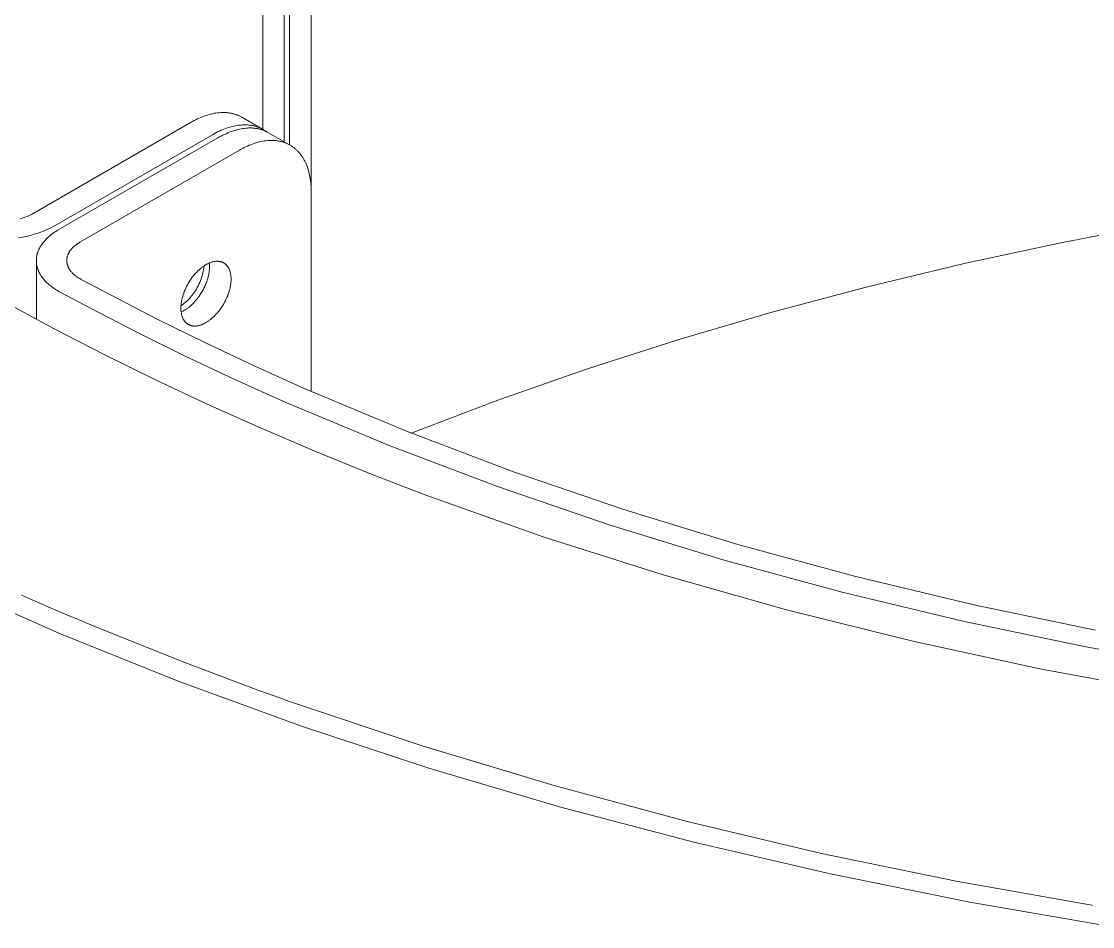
# Model space of a CAD drawing. Header units: millimetres. Extents: x 375 to 2759, y 807 to 2485.
# Drawn here: x 2194.5 to 2300.1, y 1431.4 to 1520.7 of the extents above; entities that cross this region are included whole.
import ezdxf

# ---------------------------------------------------------------- set-up
doc = ezdxf.new("R2010")
doc.units = ezdxf.units.MM
doc.layers.add('ZANO_R', color=7, linetype='Continuous', lineweight=0)

msp = doc.modelspace()

# ---------------------------------------------------------------- linework, layer by layer
at = {"layer": 'ZANO_R'}
for p, q in [((2223.06, 1698.78), (2223.06, 1504.04)), ((2220.41, 1508.86), (2220.41, 1697.25)), ((2220.94, 1697.56), (2220.94, 1508.55)), ((2218.29, 1510.09), (2218.29, 1696.02)), ((2211.53, 1510.96), (2211.69, 1511.04)), ((2211.69, 1511.04), (2211.85, 1511.12)), ((2211.85, 1511.12), (2212.01, 1511.19)), ((2212.01, 1511.19), (2212.18, 1511.26)), ((2212.18, 1511.26), (2212.34, 1511.33)), ((2212.34, 1511.33), (2212.5, 1511.39)), ((2212.5, 1511.39), (2212.67, 1511.45)), ((2212.67, 1511.45), (2212.83, 1511.5)), ((2212.83, 1511.5), (2213, 1511.55)), ((2213, 1511.55), (2213.16, 1511.59)), ((2213.16, 1511.59), (2213.33, 1511.63)), ((2213.33, 1511.63), (2213.49, 1511.67)), ((2213.49, 1511.67), (2213.66, 1511.69)), ((2213.66, 1511.69), (2213.82, 1511.72)), ((2213.82, 1511.72), (2213.98, 1511.73)), ((2213.98, 1511.73), (2214.15, 1511.74)), ((2214.15, 1511.74), (2214.23, 1511.75)), ((2214.23, 1511.75), (2214.31, 1511.75)), ((2214.31, 1511.75), (2214.39, 1511.75)), ((2214.39, 1511.75), (2214.47, 1511.75)), ((2214.47, 1511.75), (2214.54, 1511.75)), ((2214.54, 1511.75), (2214.62, 1511.74)), ((2214.62, 1511.74), (2214.7, 1511.74)), ((2214.7, 1511.74), (2214.78, 1511.73)), ((2214.78, 1511.73), (2214.86, 1511.72)), ((2214.86, 1511.72), (2214.93, 1511.71)), ((2214.93, 1511.71), (2215.01, 1511.7)), ((2215.01, 1511.7), (2215.09, 1511.69)), ((2215.09, 1511.69), (2215.16, 1511.68)), ((2215.16, 1511.68), (2215.24, 1511.66)), ((2215.24, 1511.66), (2215.31, 1511.64)), ((2215.31, 1511.64), (2215.39, 1511.62)), ((2215.39, 1511.62), (2215.46, 1511.6)), ((2215.46, 1511.6), (2215.53, 1511.58)), ((2215.53, 1511.58), (2215.6, 1511.56)), ((2215.6, 1511.56), (2215.67, 1511.53)), ((2215.67, 1511.53), (2215.75, 1511.51)), ((2215.75, 1511.51), (2215.82, 1511.48)), ((2215.82, 1511.48), (2215.88, 1511.45)), ((2215.88, 1511.45), (2215.95, 1511.42)), ((2215.95, 1511.42), (2216.02, 1511.39)), ((2216.02, 1511.39), (2216.09, 1511.35)), ((2216.09, 1511.35), (2216.15, 1511.32)), ((2216.15, 1511.32), (2216.22, 1511.28)), ((2218.27, 1510.09), (2216.22, 1511.28)), ((2195.47, 1501.69), (2211.22, 1510.79)), ((2211.22, 1510.79), (2211.37, 1510.87)), ((2211.37, 1510.87), (2211.53, 1510.96)), ((2213.84, 1509.83), (2214.02, 1509.91)), ((2214.02, 1509.91), (2214.19, 1509.99)), ((2214.19, 1509.99), (2214.36, 1510.07)), ((2214.36, 1510.07), (2214.54, 1510.13)), ((2214.54, 1510.13), (2214.71, 1510.2)), ((2214.71, 1510.2), (2214.89, 1510.26)), ((2214.89, 1510.26), (2215.06, 1510.31)), ((2215.06, 1510.31), (2215.24, 1510.36)), ((2215.32, 1509.92), (2215.16, 1509.86)), ((2215.24, 1510.36), (2215.41, 1510.4)), ((2215.49, 1509.97), (2215.32, 1509.92)), ((2215.41, 1510.4), (2215.59, 1510.44)), ((2215.65, 1510.02), (2215.49, 1509.97)), ((2215.59, 1510.44), (2215.76, 1510.47)), ((2215.82, 1510.06), (2215.65, 1510.02)), ((2215.76, 1510.47), (2215.94, 1510.49)), ((2215.98, 1510.1), (2215.82, 1510.06)), ((2215.94, 1510.49), (2216.02, 1510.5)), ((2216.15, 1510.13), (2215.98, 1510.1)), ((2216.02, 1510.5), (2216.11, 1510.51)), ((2216.11, 1510.51), (2216.2, 1510.51)), ((2216.31, 1510.16), (2216.15, 1510.13)), ((2216.2, 1510.51), (2216.28, 1510.52)), ((2216.28, 1510.52), (2216.37, 1510.52)), ((2216.47, 1510.18), (2216.31, 1510.16)), ((2216.37, 1510.52), (2216.45, 1510.52)), ((2216.45, 1510.52), (2216.54, 1510.53)), ((2216.64, 1510.2), (2216.47, 1510.18)), ((2216.54, 1510.53), (2216.62, 1510.52)), ((2216.62, 1510.52), (2216.71, 1510.52)), ((2216.8, 1510.21), (2216.64, 1510.2)), ((2216.71, 1510.52), (2216.79, 1510.52)), ((2216.79, 1510.52), (2216.87, 1510.51)), ((2216.88, 1510.22), (2216.8, 1510.21)), ((2216.87, 1510.51), (2216.96, 1510.5)), ((2216.96, 1510.22), (2216.88, 1510.22)), ((2216.96, 1510.5), (2217.04, 1510.49)), ((2217.04, 1510.22), (2216.96, 1510.22)), ((2217.04, 1510.49), (2217.12, 1510.48)), ((2217.12, 1510.22), (2217.04, 1510.22)), ((2217.12, 1510.48), (2217.2, 1510.47)), ((2217.2, 1510.22), (2217.12, 1510.22)), ((2217.2, 1510.47), (2217.28, 1510.45)), ((2217.28, 1510.21), (2217.2, 1510.22)), ((2217.28, 1510.45), (2217.36, 1510.43)), ((2217.35, 1510.21), (2217.28, 1510.21)), ((2217.43, 1510.2), (2217.35, 1510.21)), ((2217.36, 1510.43), (2217.44, 1510.42)), ((2217.51, 1510.19), (2217.43, 1510.2)), ((2217.44, 1510.42), (2217.52, 1510.4)), ((2217.59, 1510.18), (2217.51, 1510.19)), ((2217.52, 1510.4), (2217.6, 1510.37)), ((2217.66, 1510.17), (2217.59, 1510.18)), ((2217.6, 1510.37), (2217.67, 1510.35)), ((2217.74, 1510.16), (2217.66, 1510.17)), ((2217.67, 1510.35), (2217.75, 1510.33)), ((2217.82, 1510.14), (2217.74, 1510.16)), ((2217.75, 1510.33), (2217.82, 1510.3)), ((2217.82, 1510.3), (2217.9, 1510.27)), ((2217.89, 1510.13), (2217.82, 1510.14)), ((2217.96, 1510.11), (2217.89, 1510.13)), ((2217.9, 1510.27), (2217.97, 1510.24)), ((2218.04, 1510.09), (2217.96, 1510.11)), ((2217.97, 1510.24), (2218.05, 1510.21)), ((2218.11, 1510.07), (2218.04, 1510.09)), ((2218.05, 1510.21), (2218.12, 1510.17)), ((2218.18, 1510.05), (2218.11, 1510.07)), ((2218.12, 1510.17), (2218.19, 1510.14)), ((2218.26, 1510.03), (2218.18, 1510.05)), ((2218.19, 1510.14), (2218.26, 1510.1)), ((2218.26, 1510.1), (2218.33, 1510.06)), ((2218.33, 1510), (2218.26, 1510.03)), ((2218.33, 1510.06), (2218.4, 1510.02)), ((2218.4, 1509.98), (2218.33, 1510)), ((2218.4, 1510.02), (2218.47, 1509.98)), ((2218.47, 1509.95), (2218.4, 1509.98)), ((2218.47, 1509.98), (2218.53, 1509.94)), ((2218.54, 1509.92), (2218.47, 1509.95)), ((2218.53, 1509.94), (2218.6, 1509.89)), ((2218.6, 1509.89), (2218.54, 1509.92)), ((2213.34, 1509.56), (2197.59, 1500.47)), ((2198.12, 1500.16), (2213.87, 1509.25)), ((2213.34, 1509.56), (2213.51, 1509.66)), ((2213.51, 1509.66), (2213.67, 1509.75)), ((2213.67, 1509.75), (2213.84, 1509.83)), ((2214.03, 1509.34), (2213.87, 1509.25)), ((2214.19, 1509.43), (2214.03, 1509.34)), ((2214.34, 1509.51), (2214.19, 1509.43)), ((2214.51, 1509.59), (2214.34, 1509.51)), ((2214.67, 1509.66), (2214.51, 1509.59)), ((2214.83, 1509.73), (2214.67, 1509.66)), ((2214.99, 1509.8), (2214.83, 1509.73)), ((2215.16, 1509.86), (2214.99, 1509.8)), ((2218.1, 1508.88), (2217.94, 1508.84)), ((2218.27, 1508.91), (2218.1, 1508.88)), ((2218.43, 1508.94), (2218.27, 1508.91)), ((2218.59, 1508.96), (2218.43, 1508.94)), ((2218.76, 1508.98), (2218.59, 1508.96)), ((2218.67, 1509.86), (2218.6, 1509.89)), ((2218.74, 1509.82), (2218.67, 1509.86)), ((2218.8, 1509.79), (2218.74, 1509.82)), ((2218.92, 1508.99), (2218.76, 1508.98)), ((2218.87, 1509.75), (2218.8, 1509.79)), ((2218.87, 1509.75), (2220.93, 1508.56)), ((2219, 1508.99), (2218.92, 1508.99)), ((2219.08, 1508.99), (2219, 1508.99)), ((2219.16, 1508.99), (2219.08, 1508.99)), ((2219.24, 1508.99), (2219.16, 1508.99)), ((2219.32, 1508.99), (2219.24, 1508.99)), ((2219.4, 1508.99), (2219.32, 1508.99)), ((2219.48, 1508.98), (2219.4, 1508.99)), ((2219.55, 1508.98), (2219.48, 1508.98)), ((2219.63, 1508.97), (2219.55, 1508.98)), ((2219.71, 1508.96), (2219.63, 1508.97)), ((2219.78, 1508.95), (2219.71, 1508.96)), ((2219.86, 1508.93), (2219.78, 1508.95)), ((2219.94, 1508.92), (2219.86, 1508.93)), ((2220.01, 1508.9), (2219.94, 1508.92)), ((2220.09, 1508.89), (2220.01, 1508.9)), ((2220.16, 1508.87), (2220.09, 1508.89)), ((2220.23, 1508.85), (2220.16, 1508.87)), ((2215.99, 1508.03), (2200.24, 1498.94)), ((2216.15, 1508.12), (2215.99, 1508.03)), ((2216.31, 1508.2), (2216.15, 1508.12)), ((2216.47, 1508.29), (2216.31, 1508.2)), ((2216.63, 1508.36), (2216.47, 1508.29)), ((2216.79, 1508.44), (2216.63, 1508.36)), ((2216.95, 1508.51), (2216.79, 1508.44)), ((2217.11, 1508.57), (2216.95, 1508.51)), ((2217.28, 1508.64), (2217.11, 1508.57)), ((2217.44, 1508.69), (2217.28, 1508.64)), ((2217.61, 1508.75), (2217.44, 1508.69)), ((2217.77, 1508.8), (2217.61, 1508.75)), ((2217.94, 1508.84), (2217.77, 1508.8)), ((2220.31, 1508.83), (2220.23, 1508.85)), ((2220.38, 1508.8), (2220.31, 1508.83)), ((2220.45, 1508.78), (2220.38, 1508.8)), ((2220.52, 1508.75), (2220.45, 1508.78)), ((2220.59, 1508.72), (2220.52, 1508.75)), ((2220.66, 1508.69), (2220.59, 1508.72)), ((2220.73, 1508.66), (2220.66, 1508.69)), ((2220.79, 1508.63), (2220.73, 1508.66)), ((2220.86, 1508.6), (2220.79, 1508.63)), ((2220.93, 1508.56), (2220.86, 1508.6)), ((2220.99, 1508.53), (2220.93, 1508.56)), ((2221.06, 1508.49), (2220.99, 1508.53)), ((2221.12, 1508.45), (2221.06, 1508.49)), ((2221.18, 1508.41), (2221.12, 1508.45)), ((2221.24, 1508.36), (2221.18, 1508.41)), ((2221.3, 1508.32), (2221.24, 1508.36)), ((2221.36, 1508.28), (2221.3, 1508.32)), ((2221.42, 1508.23), (2221.36, 1508.28)), ((2221.48, 1508.18), (2221.42, 1508.23)), ((2221.54, 1508.13), (2221.48, 1508.18)), ((2221.59, 1508.08), (2221.54, 1508.13)), ((2221.65, 1508.03), (2221.59, 1508.08)), ((2221.7, 1507.98), (2221.65, 1508.03)), ((2221.76, 1507.92), (2221.7, 1507.98)), ((2221.81, 1507.87), (2221.76, 1507.92)), ((2221.86, 1507.81), (2221.81, 1507.87)), ((2221.91, 1507.75), (2221.86, 1507.81)), ((2221.96, 1507.69), (2221.91, 1507.75)), ((2222.01, 1507.63), (2221.96, 1507.69)), ((2222.05, 1507.57), (2222.01, 1507.63)), ((2222.1, 1507.51), (2222.05, 1507.57)), ((2222.14, 1507.44), (2222.1, 1507.51)), ((2222.19, 1507.38), (2222.14, 1507.44)), ((2222.23, 1507.31), (2222.19, 1507.38)), ((2222.27, 1507.24), (2222.23, 1507.31)), ((2222.31, 1507.17), (2222.27, 1507.24)), ((2222.35, 1507.1), (2222.31, 1507.17)), ((2222.39, 1507.03), (2222.35, 1507.1)), ((2222.43, 1506.96), (2222.39, 1507.03)), ((2222.5, 1506.82), (2222.43, 1506.96)), ((2222.57, 1506.67), (2222.5, 1506.82)), ((2222.63, 1506.51), (2222.57, 1506.67)), ((2222.69, 1506.36), (2222.63, 1506.51)), ((2222.74, 1506.2), (2222.69, 1506.36)), ((2222.79, 1506.04), (2222.74, 1506.2)), ((2222.83, 1505.87), (2222.79, 1506.04)), ((2222.88, 1505.71), (2222.83, 1505.87)), ((2222.91, 1505.54), (2222.88, 1505.71)), ((2222.94, 1505.37), (2222.91, 1505.54)), ((2222.97, 1505.19), (2222.94, 1505.37)), ((2223, 1505.02), (2222.97, 1505.19)), ((2223.02, 1504.84), (2223, 1505.02)), ((2223.03, 1504.66), (2223.02, 1504.84)), ((2223.05, 1504.49), (2223.03, 1504.66)), ((2223.06, 1504.31), (2223.05, 1504.49)), ((2223.06, 1504.13), (2223.06, 1504.31)), ((2223.06, 1503.95), (2223.06, 1504.13)), ((2223.06, 1484.23), (2223.06, 1503.95)), ((2195.04, 1501.49), (2194.82, 1501.41)), ((2195.26, 1501.59), (2195.04, 1501.49)), ((2195.47, 1501.69), (2195.26, 1501.59)), ((2194.6, 1501.33), (2194.38, 1501.25)), ((2194.82, 1501.41), (2194.6, 1501.33)), ((2197.24, 1500.3), (2197.59, 1500.47)), ((2297.02, 1498.89), (2306.82, 1500.76)), ((2194.21, 1499.37), (2194.6, 1499.44)), ((2194.6, 1499.44), (2194.99, 1499.52)), ((2194.99, 1499.52), (2195.37, 1499.62)), ((2195.37, 1499.62), (2195.75, 1499.73)), ((2195.75, 1499.73), (2196.13, 1499.85)), ((2196.13, 1499.85), (2196.5, 1499.99)), ((2196.5, 1499.99), (2196.87, 1500.13)), ((2196.87, 1500.13), (2197.24, 1500.3)), ((2196.99, 1499.32), (2197.09, 1499.41)), ((2197.09, 1499.41), (2197.19, 1499.5)), ((2197.19, 1499.5), (2197.29, 1499.59)), ((2197.29, 1499.59), (2197.4, 1499.68)), ((2197.4, 1499.68), (2197.52, 1499.77)), ((2197.52, 1499.77), (2197.63, 1499.85)), ((2197.63, 1499.85), (2197.75, 1499.93)), ((2197.75, 1499.93), (2197.87, 1500.01)), ((2197.87, 1500.01), (2198, 1500.09)), ((2198, 1500.09), (2198.12, 1500.16)), ((2196.22, 1498.27), (2196.24, 1498.32)), ((2196.24, 1498.32), (2196.27, 1498.37)), ((2196.27, 1498.37), (2196.3, 1498.43)), ((2196.3, 1498.43), (2196.33, 1498.48)), ((2196.33, 1498.48), (2196.36, 1498.53)), ((2196.36, 1498.53), (2196.39, 1498.58)), ((2196.39, 1498.58), (2196.42, 1498.63)), ((2196.42, 1498.63), (2196.45, 1498.68)), ((2196.45, 1498.68), (2196.49, 1498.73)), ((2196.49, 1498.73), (2196.56, 1498.83)), ((2196.56, 1498.83), (2196.64, 1498.93)), ((2196.64, 1498.93), (2196.72, 1499.03)), ((2196.72, 1499.03), (2196.81, 1499.13)), ((2196.81, 1499.13), (2196.9, 1499.23)), ((2196.9, 1499.23), (2196.99, 1499.32)), ((2199.46, 1498.32), (2199.41, 1498.27)), ((2199.51, 1498.38), (2199.46, 1498.32)), ((2199.57, 1498.44), (2199.51, 1498.38)), ((2199.63, 1498.49), (2199.57, 1498.44)), ((2199.69, 1498.55), (2199.63, 1498.49)), ((2199.75, 1498.6), (2199.69, 1498.55)), ((2199.82, 1498.65), (2199.75, 1498.6)), ((2199.88, 1498.7), (2199.82, 1498.65)), ((2199.95, 1498.75), (2199.88, 1498.7)), ((2200.02, 1498.8), (2199.95, 1498.75)), ((2200.09, 1498.85), (2200.02, 1498.8)), ((2200.17, 1498.89), (2200.09, 1498.85)), ((2200.24, 1498.94), (2200.17, 1498.89)), ((2287.34, 1496.81), (2297.02, 1498.89)), ((2195.96, 1497.31), (2195.97, 1497.37)), ((2195.96, 1497.26), (2195.96, 1497.31)), ((2195.96, 1497.21), (2195.96, 1497.26)), ((2195.97, 1497.42), (2195.98, 1497.47)), ((2195.97, 1497.37), (2195.97, 1497.42)), ((2195.98, 1497.47), (2195.99, 1497.53)), ((2195.99, 1497.58), (2196, 1497.63)), ((2195.99, 1497.53), (2195.99, 1497.58)), ((2196, 1497.63), (2196.02, 1497.69)), ((2196.02, 1497.69), (2196.03, 1497.74)), ((2196.03, 1497.74), (2196.04, 1497.79)), ((2196.04, 1497.79), (2196.06, 1497.85)), ((2196.06, 1497.85), (2196.07, 1497.9)), ((2196.07, 1497.9), (2196.09, 1497.95)), ((2196.09, 1497.95), (2196.11, 1498)), ((2196.11, 1498), (2196.13, 1498.06)), ((2196.13, 1498.06), (2196.15, 1498.11)), ((2196.15, 1498.11), (2196.17, 1498.16)), ((2196.17, 1498.16), (2196.19, 1498.22)), ((2196.19, 1498.22), (2196.22, 1498.27)), ((2198.97, 1497.34), (2198.96, 1497.31)), ((2198.96, 1497.31), (2198.96, 1497.28)), ((2198.96, 1497.28), (2198.96, 1497.24)), ((2198.96, 1497.24), (2198.96, 1497.21)), ((2198.98, 1497.4), (2198.97, 1497.37)), ((2198.97, 1497.37), (2198.97, 1497.34)), ((2198.99, 1497.47), (2198.98, 1497.43)), ((2198.98, 1497.43), (2198.98, 1497.4)), ((2199, 1497.5), (2198.99, 1497.47)), ((2199.01, 1497.53), (2199, 1497.5)), ((2199.02, 1497.56), (2199.01, 1497.53)), ((2199.03, 1497.59), (2199.02, 1497.56)), ((2199.04, 1497.62), (2199.03, 1497.59)), ((2199.05, 1497.66), (2199.04, 1497.62)), ((2199.06, 1497.69), (2199.05, 1497.66)), ((2199.07, 1497.72), (2199.06, 1497.69)), ((2199.08, 1497.75), (2199.07, 1497.72)), ((2199.1, 1497.78), (2199.08, 1497.75)), ((2199.11, 1497.81), (2199.1, 1497.78)), ((2199.13, 1497.84), (2199.11, 1497.81)), ((2199.14, 1497.87), (2199.13, 1497.84)), ((2199.16, 1497.91), (2199.14, 1497.87)), ((2199.18, 1497.94), (2199.16, 1497.91)), ((2199.19, 1497.97), (2199.18, 1497.94)), ((2199.21, 1498), (2199.19, 1497.97)), ((2199.23, 1498.03), (2199.21, 1498)), ((2199.25, 1498.06), (2199.23, 1498.03)), ((2199.27, 1498.09), (2199.25, 1498.06)), ((2199.32, 1498.15), (2199.27, 1498.09)), ((2199.36, 1498.21), (2199.32, 1498.15)), ((2199.41, 1498.27), (2199.36, 1498.21)), ((2195.96, 1497.15), (2195.96, 1497.21)), ((2195.96, 1497.1), (2195.96, 1497.15)), ((2195.96, 1491.36), (2195.96, 1497.1)), ((2195.96, 1497.05), (2195.96, 1497.1)), ((2195.96, 1497), (2195.96, 1497.05)), ((2195.96, 1496.94), (2195.96, 1497)), ((2195.97, 1496.89), (2195.96, 1496.94)), ((2195.97, 1496.84), (2195.97, 1496.89)), ((2195.98, 1496.79), (2195.97, 1496.84)), ((2195.99, 1496.73), (2195.98, 1496.79)), ((2196, 1496.68), (2195.99, 1496.73)), ((2196.01, 1496.63), (2196, 1496.68)), ((2196.02, 1496.57), (2196.01, 1496.63)), ((2196.03, 1496.52), (2196.02, 1496.57)), ((2196.05, 1496.47), (2196.03, 1496.52)), ((2196.06, 1496.41), (2196.05, 1496.47)), ((2196.08, 1496.36), (2196.06, 1496.41)), ((2196.1, 1496.31), (2196.08, 1496.36)), ((2196.12, 1496.26), (2196.1, 1496.31)), ((2196.14, 1496.2), (2196.12, 1496.26)), ((2196.16, 1496.15), (2196.14, 1496.2)), ((2198.96, 1497.21), (2198.96, 1497.18)), ((2198.96, 1497.18), (2198.96, 1497.15)), ((2198.96, 1497.15), (2198.96, 1497.12)), ((2198.96, 1497.12), (2198.96, 1497.09)), ((2198.96, 1497.09), (2198.96, 1497.06)), ((2198.96, 1497.06), (2198.96, 1497.02)), ((2198.96, 1497.02), (2198.96, 1496.99)), ((2198.96, 1496.99), (2198.97, 1496.96)), ((2198.97, 1496.96), (2198.97, 1496.93)), ((2198.97, 1496.93), (2198.98, 1496.9)), ((2198.98, 1496.9), (2198.98, 1496.87)), ((2198.98, 1496.87), (2198.99, 1496.84)), ((2198.99, 1496.84), (2198.99, 1496.8)), ((2198.99, 1496.8), (2199, 1496.77)), ((2199, 1496.77), (2199.01, 1496.74)), ((2199.01, 1496.74), (2199.02, 1496.71)), ((2199.02, 1496.71), (2199.03, 1496.68)), ((2199.03, 1496.68), (2199.04, 1496.65)), ((2199.04, 1496.65), (2199.05, 1496.62)), ((2199.05, 1496.62), (2199.06, 1496.58)), ((2199.06, 1496.58), (2199.08, 1496.55)), ((2199.08, 1496.55), (2199.09, 1496.52)), ((2199.09, 1496.52), (2199.1, 1496.49)), ((2199.1, 1496.49), (2199.12, 1496.46)), ((2199.12, 1496.46), (2199.13, 1496.43)), ((2199.13, 1496.43), (2199.15, 1496.4)), ((2199.15, 1496.4), (2199.17, 1496.37)), ((2199.17, 1496.37), (2199.18, 1496.34)), ((2199.18, 1496.34), (2199.2, 1496.3)), ((2199.2, 1496.3), (2199.22, 1496.27)), ((2199.22, 1496.27), (2199.24, 1496.24)), ((2199.24, 1496.24), (2199.26, 1496.21)), ((2199.26, 1496.21), (2199.3, 1496.15)), ((2211.89, 1496.12), (2212.01, 1496.23)), ((2212.01, 1496.23), (2212.12, 1496.33)), ((2212.12, 1496.33), (2212.24, 1496.43)), ((2212.24, 1496.43), (2212.3, 1496.47)), ((2212.3, 1496.47), (2212.35, 1496.51)), ((2212.35, 1496.51), (2212.41, 1496.55)), ((2212.41, 1496.55), (2212.47, 1496.59)), ((2212.45, 1496.25), (2212.42, 1496.06)), ((2212.48, 1496.43), (2212.45, 1496.25)), ((2212.47, 1496.59), (2212.52, 1496.63)), ((2212.51, 1496.62), (2212.48, 1496.43)), ((2212.52, 1496.63), (2212.58, 1496.67)), ((2212.58, 1496.67), (2212.63, 1496.7)), ((2212.63, 1496.7), (2212.69, 1496.73)), ((2212.69, 1496.73), (2212.74, 1496.77)), ((2212.74, 1496.77), (2212.8, 1496.79)), ((2212.8, 1496.79), (2212.86, 1496.82)), ((2212.86, 1496.82), (2212.91, 1496.85)), ((2212.91, 1496.85), (2212.97, 1496.88)), ((2212.97, 1496.88), (2213.03, 1496.9)), ((2213.02, 1496.9), (2213.03, 1496.81)), ((2213.02, 1496.13), (2213.03, 1496.2)), ((2213.03, 1496.9), (2213.08, 1496.92)), ((2213.03, 1496.81), (2213.04, 1496.71)), ((2213.03, 1496.27), (2213.04, 1496.33)), ((2213.03, 1496.2), (2213.03, 1496.27)), ((2213.04, 1496.71), (2213.04, 1496.62)), ((2213.04, 1496.62), (2213.04, 1496.53)), ((2213.04, 1496.47), (2213.04, 1496.53)), ((2213.04, 1496.4), (2213.04, 1496.47)), ((2213.04, 1496.33), (2213.04, 1496.4)), ((2213.08, 1496.92), (2213.14, 1496.95)), ((2213.14, 1496.95), (2213.2, 1496.97)), ((2213.2, 1496.97), (2213.25, 1496.98)), ((2213.25, 1496.98), (2213.31, 1497)), ((2213.31, 1497), (2213.37, 1497.02)), ((2213.37, 1497.02), (2213.43, 1497.03)), ((2213.43, 1497.03), (2213.49, 1497.04)), ((2213.49, 1497.04), (2213.54, 1497.05)), ((2213.54, 1497.05), (2213.6, 1497.06)), ((2213.6, 1497.06), (2213.66, 1497.07)), ((2213.66, 1497.07), (2213.71, 1497.07)), ((2213.71, 1497.07), (2213.74, 1497.07)), ((2213.74, 1497.07), (2213.77, 1497.07)), ((2213.77, 1497.07), (2213.8, 1497.07)), ((2213.8, 1497.07), (2213.83, 1497.07)), ((2213.83, 1497.07), (2213.85, 1497.07)), ((2213.85, 1497.07), (2213.88, 1497.07)), ((2213.88, 1497.07), (2213.91, 1497.07)), ((2213.91, 1497.07), (2213.94, 1497.06)), ((2213.94, 1497.06), (2213.96, 1497.06)), ((2213.96, 1497.06), (2213.99, 1497.06)), ((2213.99, 1497.06), (2214.02, 1497.05)), ((2214.02, 1497.05), (2214.04, 1497.05)), ((2214.04, 1497.05), (2214.07, 1497.05)), ((2214.07, 1497.05), (2214.1, 1497.04)), ((2214.1, 1497.04), (2214.12, 1497.03)), ((2214.12, 1497.03), (2214.15, 1497.03)), ((2214.15, 1497.03), (2214.17, 1497.02)), ((2214.17, 1497.02), (2214.2, 1497.01)), ((2214.2, 1497.01), (2214.22, 1497)), ((2214.22, 1497), (2214.25, 1497)), ((2214.25, 1497), (2214.27, 1496.99)), ((2214.27, 1496.99), (2214.3, 1496.98)), ((2214.3, 1496.98), (2214.32, 1496.97)), ((2214.32, 1496.97), (2214.35, 1496.96)), ((2214.35, 1496.96), (2214.37, 1496.94)), ((2214.37, 1496.94), (2214.39, 1496.93)), ((2214.39, 1496.93), (2214.42, 1496.92)), ((2214.42, 1496.92), (2214.44, 1496.91)), ((2214.44, 1496.91), (2214.46, 1496.89)), ((2214.46, 1496.89), (2214.48, 1496.88)), ((2214.48, 1496.88), (2214.51, 1496.87)), ((2214.51, 1496.87), (2214.53, 1496.85)), ((2214.53, 1496.85), (2214.55, 1496.84)), ((2214.55, 1496.84), (2214.57, 1496.82)), ((2214.57, 1496.82), (2214.59, 1496.8)), ((2214.59, 1496.8), (2214.61, 1496.79)), ((2214.61, 1496.79), (2214.63, 1496.77)), ((2214.63, 1496.77), (2214.65, 1496.75)), ((2214.65, 1496.75), (2214.67, 1496.73)), ((2214.67, 1496.73), (2214.69, 1496.71)), ((2214.69, 1496.71), (2214.71, 1496.7)), ((2214.71, 1496.7), (2214.73, 1496.68)), ((2214.73, 1496.68), (2214.74, 1496.66)), ((2214.74, 1496.66), (2214.76, 1496.64)), ((2214.76, 1496.64), (2214.78, 1496.62)), ((2214.78, 1496.62), (2214.79, 1496.59)), ((2214.79, 1496.59), (2214.81, 1496.57)), ((2214.81, 1496.57), (2214.83, 1496.55)), ((2214.83, 1496.55), (2214.84, 1496.53)), ((2214.84, 1496.53), (2214.86, 1496.5)), ((2214.86, 1496.5), (2214.87, 1496.48)), ((2214.87, 1496.48), (2214.89, 1496.46)), ((2214.89, 1496.46), (2214.9, 1496.43)), ((2214.9, 1496.43), (2214.92, 1496.41)), ((2214.92, 1496.41), (2214.93, 1496.39)), ((2214.93, 1496.39), (2214.94, 1496.36)), ((2214.94, 1496.36), (2214.97, 1496.31)), ((2214.97, 1496.31), (2214.99, 1496.26)), ((2214.99, 1496.26), (2215.01, 1496.2)), ((2215.01, 1496.2), (2215.03, 1496.15)), ((2277.8, 1494.52), (2287.34, 1496.81)), ((2196.18, 1496.1), (2196.16, 1496.15)), ((2196.2, 1496.05), (2196.18, 1496.1)), ((2196.23, 1495.99), (2196.2, 1496.05)), ((2196.25, 1495.94), (2196.23, 1495.99)), ((2196.28, 1495.89), (2196.25, 1495.94)), ((2196.31, 1495.84), (2196.28, 1495.89)), ((2196.34, 1495.79), (2196.31, 1495.84)), ((2196.37, 1495.73), (2196.34, 1495.79)), ((2196.4, 1495.68), (2196.37, 1495.73)), ((2196.43, 1495.63), (2196.4, 1495.68)), ((2196.47, 1495.58), (2196.43, 1495.63)), ((2196.54, 1495.48), (2196.47, 1495.58)), ((2196.62, 1495.38), (2196.54, 1495.48)), ((2196.7, 1495.28), (2196.62, 1495.38)), ((2196.78, 1495.18), (2196.7, 1495.28)), ((2196.87, 1495.09), (2196.78, 1495.18)), ((2199.3, 1496.15), (2199.35, 1496.09)), ((2199.35, 1496.09), (2199.4, 1496.04)), ((2199.4, 1496.04), (2199.45, 1495.98)), ((2199.45, 1495.98), (2199.5, 1495.92)), ((2199.5, 1495.92), (2199.55, 1495.86)), ((2199.55, 1495.86), (2199.61, 1495.81)), ((2199.61, 1495.81), (2199.67, 1495.75)), ((2199.67, 1495.75), (2199.73, 1495.7)), ((2199.73, 1495.7), (2199.8, 1495.65)), ((2199.8, 1495.65), (2199.87, 1495.6)), ((2199.87, 1495.6), (2199.93, 1495.55)), ((2199.93, 1495.55), (2200, 1495.5)), ((2200, 1495.5), (2200.08, 1495.45)), ((2200.08, 1495.45), (2200.15, 1495.4)), ((2200.15, 1495.4), (2200.23, 1495.36)), ((2200.23, 1495.36), (2200.3, 1495.31)), ((2200.3, 1495.31), (2200.38, 1495.27)), ((2203.26, 1493.75), (2200.38, 1495.27)), ((2211.03, 1495.04), (2211.13, 1495.19)), ((2211.13, 1495.19), (2211.23, 1495.34)), ((2211.23, 1495.34), (2211.34, 1495.49)), ((2211.34, 1495.49), (2211.44, 1495.63)), ((2211.44, 1495.63), (2211.55, 1495.76)), ((2211.55, 1495.76), (2211.66, 1495.89)), ((2211.66, 1495.89), (2211.78, 1496.01)), ((2211.78, 1496.01), (2211.89, 1496.12)), ((2212.15, 1495.16), (2212.08, 1494.99)), ((2212.22, 1495.34), (2212.15, 1495.16)), ((2212.28, 1495.52), (2212.22, 1495.34)), ((2212.33, 1495.7), (2212.28, 1495.52)), ((2212.38, 1495.88), (2212.33, 1495.7)), ((2212.42, 1496.06), (2212.38, 1495.88)), ((2212.77, 1495.06), (2212.82, 1495.22)), ((2212.82, 1495.22), (2212.87, 1495.38)), ((2212.87, 1495.38), (2212.91, 1495.53)), ((2212.91, 1495.53), (2212.95, 1495.69)), ((2212.95, 1495.69), (2212.98, 1495.84)), ((2212.98, 1495.84), (2213, 1495.99)), ((2213, 1495.99), (2213.01, 1496.06)), ((2213.01, 1496.06), (2213.02, 1496.13)), ((2215.03, 1496.15), (2215.05, 1496.09)), ((2215.05, 1496.09), (2215.07, 1496.04)), ((2215.07, 1496.04), (2215.08, 1495.98)), ((2215.08, 1495.98), (2215.1, 1495.92)), ((2215.1, 1495.92), (2215.11, 1495.86)), ((2215.11, 1495.86), (2215.12, 1495.8)), ((2215.12, 1495.8), (2215.13, 1495.74)), ((2215.13, 1495.74), (2215.14, 1495.68)), ((2215.14, 1495.68), (2215.15, 1495.62)), ((2215.15, 1495.62), (2215.15, 1495.56)), ((2215.15, 1495.56), (2215.16, 1495.49)), ((2215.16, 1495.49), (2215.16, 1495.43)), ((2215.16, 1495.43), (2215.16, 1495.37)), ((2215.16, 1495.37), (2215.16, 1495.31)), ((2215.16, 1495.31), (2215.16, 1495.24)), ((2215.16, 1495.24), (2215.16, 1495.18)), ((2215.16, 1495.18), (2215.16, 1495.11)), ((2196.96, 1494.99), (2196.87, 1495.09)), ((2197.06, 1494.9), (2196.96, 1494.99)), ((2197.16, 1494.81), (2197.06, 1494.9)), ((2197.26, 1494.72), (2197.16, 1494.81)), ((2197.37, 1494.63), (2197.26, 1494.72)), ((2197.49, 1494.54), (2197.37, 1494.63)), ((2197.6, 1494.46), (2197.49, 1494.54)), ((2197.72, 1494.37), (2197.6, 1494.46)), ((2197.84, 1494.29), (2197.72, 1494.37)), ((2197.97, 1494.21), (2197.84, 1494.29)), ((2198.09, 1494.14), (2197.97, 1494.21)), ((2198.22, 1494.06), (2198.09, 1494.14)), ((2210.49, 1493.92), (2210.55, 1494.08)), ((2210.55, 1494.08), (2210.62, 1494.24)), ((2210.62, 1494.24), (2210.69, 1494.41)), ((2210.69, 1494.41), (2210.77, 1494.57)), ((2210.77, 1494.57), (2210.85, 1494.73)), ((2210.85, 1494.73), (2210.94, 1494.89)), ((2210.94, 1494.89), (2211.03, 1495.04)), ((2211.64, 1494.16), (2211.53, 1494)), ((2211.74, 1494.32), (2211.64, 1494.16)), ((2211.83, 1494.48), (2211.74, 1494.32)), ((2211.92, 1494.65), (2211.83, 1494.48)), ((2212, 1494.81), (2211.92, 1494.65)), ((2212.08, 1494.99), (2212, 1494.81)), ((2212.23, 1493.94), (2212.32, 1494.09)), ((2212.32, 1494.09), (2212.41, 1494.25)), ((2212.41, 1494.25), (2212.49, 1494.41)), ((2212.49, 1494.41), (2212.57, 1494.57)), ((2212.57, 1494.57), (2212.64, 1494.73)), ((2212.64, 1494.73), (2212.71, 1494.9)), ((2212.71, 1494.9), (2212.77, 1495.06)), ((2214.99, 1494.15), (2214.94, 1493.99)), ((2215.03, 1494.31), (2214.99, 1494.15)), ((2215.07, 1494.46), (2215.03, 1494.31)), ((2215.1, 1494.61), (2215.07, 1494.46)), ((2215.12, 1494.76), (2215.1, 1494.61)), ((2215.13, 1494.83), (2215.12, 1494.76)), ((2215.14, 1494.9), (2215.13, 1494.83)), ((2215.15, 1494.97), (2215.14, 1494.9)), ((2215.16, 1495.11), (2215.15, 1495.04)), ((2215.15, 1495.04), (2215.15, 1494.97)), ((2268.42, 1492.03), (2277.8, 1494.52)), ((2198.36, 1493.99), (2198.22, 1494.06)), ((2198.36, 1493.99), (2201.23, 1492.47)), ((2207.86, 1491.37), (2203.26, 1493.75)), ((2210.26, 1492.99), (2210.28, 1493.14)), ((2210.28, 1493.14), (2210.31, 1493.29)), ((2210.31, 1493.29), (2210.35, 1493.44)), ((2210.35, 1493.44), (2210.39, 1493.6)), ((2210.39, 1493.6), (2210.44, 1493.76)), ((2210.44, 1493.76), (2210.49, 1493.92)), ((2210.66, 1493.02), (2210.52, 1492.89)), ((2210.8, 1493.14), (2210.66, 1493.02)), ((2210.93, 1493.28), (2210.8, 1493.14)), ((2211.06, 1493.41), (2210.93, 1493.28)), ((2211.19, 1493.55), (2211.06, 1493.41)), ((2211.31, 1493.7), (2211.19, 1493.55)), ((2211.42, 1493.85), (2211.31, 1493.7)), ((2211.53, 1494), (2211.42, 1493.85)), ((2211.48, 1492.97), (2211.59, 1493.09)), ((2211.59, 1493.09), (2211.7, 1493.22)), ((2211.7, 1493.22), (2211.81, 1493.35)), ((2211.81, 1493.35), (2211.92, 1493.49)), ((2211.92, 1493.49), (2212.03, 1493.63)), ((2212.03, 1493.63), (2212.13, 1493.78)), ((2212.13, 1493.78), (2212.23, 1493.94)), ((2214.53, 1493.02), (2214.44, 1492.87)), ((2214.61, 1493.18), (2214.53, 1493.02)), ((2214.69, 1493.35), (2214.61, 1493.18)), ((2214.76, 1493.51), (2214.69, 1493.35)), ((2214.83, 1493.67), (2214.76, 1493.51)), ((2214.89, 1493.83), (2214.83, 1493.67)), ((2214.94, 1493.99), (2214.89, 1493.83)), ((2197.73, 1490.41), (2192.96, 1493)), ((2205.88, 1490.07), (2201.23, 1492.47)), ((2210.21, 1492.45), (2210.22, 1492.51)), ((2210.22, 1492.38), (2210.21, 1492.45)), ((2210.37, 1492.78), (2210.22, 1492.66)), ((2210.22, 1492.71), (2210.23, 1492.78)), ((2210.22, 1492.64), (2210.22, 1492.71)), ((2210.22, 1492.58), (2210.22, 1492.64)), ((2210.22, 1492.51), (2210.22, 1492.58)), ((2210.22, 1492.32), (2210.22, 1492.38)), ((2210.22, 1492.26), (2210.22, 1492.32)), ((2210.22, 1492.2), (2210.22, 1492.26)), ((2210.23, 1492.13), (2210.22, 1492.2)), ((2210.23, 1492.78), (2210.24, 1492.85)), ((2210.24, 1492.07), (2210.23, 1492.13)), ((2210.24, 1492.85), (2210.25, 1492.92)), ((2210.24, 1492.08), (2210.32, 1492.12)), ((2210.25, 1492.01), (2210.24, 1492.07)), ((2210.25, 1492.92), (2210.26, 1492.99)), ((2210.26, 1491.95), (2210.25, 1492.01)), ((2210.32, 1492.12), (2210.4, 1492.16)), ((2210.52, 1492.89), (2210.37, 1492.78)), ((2210.4, 1492.16), (2210.49, 1492.2)), ((2210.49, 1492.2), (2210.57, 1492.24)), ((2210.57, 1492.24), (2210.62, 1492.28)), ((2210.62, 1492.28), (2210.68, 1492.31)), ((2210.68, 1492.31), (2210.73, 1492.35)), ((2210.73, 1492.35), (2210.79, 1492.38)), ((2210.79, 1492.38), (2210.85, 1492.42)), ((2210.85, 1492.42), (2210.9, 1492.46)), ((2210.9, 1492.46), (2210.96, 1492.51)), ((2210.96, 1492.51), (2211.02, 1492.55)), ((2211.02, 1492.55), (2211.13, 1492.65)), ((2211.13, 1492.65), (2211.25, 1492.75)), ((2211.25, 1492.75), (2211.36, 1492.85)), ((2211.36, 1492.85), (2211.48, 1492.97)), ((2213.83, 1491.99), (2213.71, 1491.87)), ((2213.94, 1492.13), (2213.83, 1491.99)), ((2214.04, 1492.27), (2213.94, 1492.13)), ((2214.15, 1492.41), (2214.04, 1492.27)), ((2214.25, 1492.56), (2214.15, 1492.41)), ((2214.35, 1492.71), (2214.25, 1492.56)), ((2214.44, 1492.87), (2214.35, 1492.71)), ((2259.23, 1489.33), (2268.42, 1492.03)), ((2212.57, 1489.04), (2207.86, 1491.37)), ((2210.27, 1491.89), (2210.26, 1491.95)), ((2210.28, 1491.83), (2210.27, 1491.89)), ((2210.29, 1491.77), (2210.28, 1491.83)), ((2210.31, 1491.72), (2210.29, 1491.77)), ((2210.33, 1491.66), (2210.31, 1491.72)), ((2210.35, 1491.6), (2210.33, 1491.66)), ((2210.37, 1491.55), (2210.35, 1491.6)), ((2210.39, 1491.5), (2210.37, 1491.55)), ((2210.41, 1491.44), (2210.39, 1491.5)), ((2210.44, 1491.39), (2210.41, 1491.44)), ((2210.45, 1491.37), (2210.44, 1491.39)), ((2210.46, 1491.34), (2210.45, 1491.37)), ((2210.48, 1491.32), (2210.46, 1491.34)), ((2210.49, 1491.29), (2210.48, 1491.32)), ((2210.51, 1491.27), (2210.49, 1491.29)), ((2210.52, 1491.25), (2210.51, 1491.27)), ((2210.54, 1491.22), (2210.52, 1491.25)), ((2210.55, 1491.2), (2210.54, 1491.22)), ((2210.57, 1491.18), (2210.55, 1491.2)), ((2210.58, 1491.16), (2210.57, 1491.18)), ((2210.6, 1491.14), (2210.58, 1491.16)), ((2210.62, 1491.12), (2210.6, 1491.14)), ((2210.64, 1491.1), (2210.62, 1491.12)), ((2210.65, 1491.08), (2210.64, 1491.1)), ((2210.67, 1491.06), (2210.65, 1491.08)), ((2210.69, 1491.04), (2210.67, 1491.06)), ((2210.71, 1491.02), (2210.69, 1491.04)), ((2210.73, 1491), (2210.71, 1491.02)), ((2210.75, 1490.98), (2210.73, 1491)), ((2210.77, 1490.97), (2210.75, 1490.98)), ((2210.79, 1490.95), (2210.77, 1490.97)), ((2210.81, 1490.93), (2210.79, 1490.95)), ((2210.83, 1490.92), (2210.81, 1490.93)), ((2210.85, 1490.9), (2210.83, 1490.92)), ((2210.87, 1490.89), (2210.85, 1490.9)), ((2212.47, 1490.9), (2212.41, 1490.88)), ((2212.52, 1490.93), (2212.47, 1490.9)), ((2212.58, 1490.96), (2212.52, 1490.93)), ((2212.63, 1490.99), (2212.58, 1490.96)), ((2212.69, 1491.02), (2212.63, 1490.99)), ((2212.74, 1491.05), (2212.69, 1491.02)), ((2212.8, 1491.09), (2212.74, 1491.05)), ((2212.86, 1491.12), (2212.8, 1491.09)), ((2212.91, 1491.16), (2212.86, 1491.12)), ((2212.97, 1491.2), (2212.91, 1491.16)), ((2213.03, 1491.24), (2212.97, 1491.2)), ((2213.08, 1491.28), (2213.03, 1491.24)), ((2213.14, 1491.33), (2213.08, 1491.28)), ((2213.25, 1491.42), (2213.14, 1491.33)), ((2213.37, 1491.52), (2213.25, 1491.42)), ((2213.49, 1491.63), (2213.37, 1491.52)), ((2213.6, 1491.75), (2213.49, 1491.63)), ((2213.71, 1491.87), (2213.6, 1491.75)), ((2202.63, 1487.87), (2197.73, 1490.41)), ((2210.64, 1487.71), (2205.88, 1490.07)), ((2210.89, 1490.87), (2210.87, 1490.89)), ((2210.92, 1490.86), (2210.89, 1490.87)), ((2210.94, 1490.85), (2210.92, 1490.86)), ((2210.96, 1490.83), (2210.94, 1490.85)), ((2210.99, 1490.82), (2210.96, 1490.83)), ((2211.01, 1490.81), (2210.99, 1490.82)), ((2211.03, 1490.8), (2211.01, 1490.81)), ((2211.06, 1490.79), (2211.03, 1490.8)), ((2211.08, 1490.78), (2211.06, 1490.79)), ((2211.1, 1490.77), (2211.08, 1490.78)), ((2211.13, 1490.76), (2211.1, 1490.77)), ((2211.15, 1490.75), (2211.13, 1490.76)), ((2211.18, 1490.74), (2211.15, 1490.75)), ((2211.2, 1490.73), (2211.18, 1490.74)), ((2211.23, 1490.73), (2211.2, 1490.73)), ((2211.26, 1490.72), (2211.23, 1490.73)), ((2211.28, 1490.71), (2211.26, 1490.72)), ((2211.31, 1490.71), (2211.28, 1490.71)), ((2211.34, 1490.7), (2211.31, 1490.71)), ((2211.36, 1490.7), (2211.34, 1490.7)), ((2211.39, 1490.69), (2211.36, 1490.7)), ((2211.42, 1490.69), (2211.39, 1490.69)), ((2211.44, 1490.69), (2211.42, 1490.69)), ((2211.47, 1490.69), (2211.44, 1490.69)), ((2211.5, 1490.68), (2211.47, 1490.69)), ((2211.52, 1490.68), (2211.5, 1490.68)), ((2211.55, 1490.68), (2211.52, 1490.68)), ((2211.58, 1490.68), (2211.55, 1490.68)), ((2211.61, 1490.68), (2211.58, 1490.68)), ((2211.64, 1490.68), (2211.61, 1490.68)), ((2211.66, 1490.68), (2211.64, 1490.68)), ((2211.72, 1490.69), (2211.66, 1490.68)), ((2211.78, 1490.69), (2211.72, 1490.69)), ((2211.84, 1490.7), (2211.78, 1490.69)), ((2211.89, 1490.71), (2211.84, 1490.7)), ((2211.95, 1490.72), (2211.89, 1490.71)), ((2212.01, 1490.74), (2211.95, 1490.72)), ((2212.07, 1490.75), (2212.01, 1490.74)), ((2212.12, 1490.77), (2212.07, 1490.75)), ((2212.18, 1490.79), (2212.12, 1490.77)), ((2212.24, 1490.81), (2212.18, 1490.79)), ((2212.3, 1490.83), (2212.24, 1490.81)), ((2212.35, 1490.85), (2212.3, 1490.83)), ((2212.41, 1490.88), (2212.35, 1490.85)), ((2217.39, 1486.77), (2212.57, 1489.04)), ((2250.24, 1486.44), (2259.23, 1489.33)), ((2207.66, 1485.39), (2202.63, 1487.87)), ((2215.52, 1485.42), (2210.64, 1487.71)), ((2222.31, 1484.55), (2217.39, 1486.77)), ((2241.48, 1483.37), (2250.24, 1486.44)), ((2212.8, 1482.98), (2207.66, 1485.39)), ((2220.5, 1483.18), (2215.52, 1485.42)), ((2232.47, 1480.3), (2222.31, 1484.55)), ((2218.06, 1480.62), (2212.8, 1482.98)), ((2230.77, 1478.88), (2220.5, 1483.18)), ((2232.94, 1480.11), (2241.48, 1483.37)), ((2223.43, 1478.33), (2218.06, 1480.62)), ((2243.01, 1476.3), (2232.47, 1480.3)), ((2228.91, 1476.11), (2223.43, 1478.33)), ((2241.43, 1474.84), (2230.77, 1478.88)), ((2234.49, 1473.96), (2228.91, 1476.11)), ((2253.92, 1472.58), (2243.01, 1476.3)), ((2252.45, 1471.07), (2241.43, 1474.84)), ((2245.96, 1469.88), (2234.49, 1473.96)), ((2265.14, 1469.14), (2253.92, 1472.58)), ((2263.8, 1467.59), (2252.45, 1471.07)), ((2257.79, 1466.12), (2245.96, 1469.88)), ((2276.66, 1466), (2265.14, 1469.14)), ((2275.44, 1464.41), (2263.8, 1467.59)), ((2269.96, 1462.68), (2257.79, 1466.12)), ((2288.44, 1463.17), (2276.66, 1466)), ((2198.17, 1460.38), (2186.87, 1465.38)), ((2194.78, 1464), (2194.48, 1464.13)), ((2195.24, 1463.8), (2194.78, 1464)), ((2195.6, 1463.64), (2195.24, 1463.8)), ((2196.75, 1463.14), (2195.6, 1463.64)), ((2287.35, 1461.55), (2275.44, 1464.41)), ((2196.96, 1463.05), (2196.75, 1463.14)), ((2198.1, 1462.56), (2196.96, 1463.05)), ((2198.27, 1462.49), (2198.1, 1462.56)), ((2199.44, 1461.99), (2198.27, 1462.49)), ((2282.41, 1459.58), (2269.96, 1462.68)), ((2300.43, 1460.66), (2288.44, 1463.17)), ((2199.79, 1461.84), (2199.44, 1461.99)), ((2201.33, 1461.2), (2199.79, 1461.84)), ((2299.47, 1459.02), (2287.35, 1461.55)), ((2209.93, 1455.65), (2198.17, 1460.38)), ((2202.87, 1460.56), (2201.33, 1461.2)), ((2210.35, 1457.57), (2202.87, 1460.56)), ((2295.11, 1456.83), (2282.41, 1459.58)), ((2311.77, 1456.82), (2299.47, 1459.02)), ((2217.89, 1454.73), (2210.35, 1457.57)), ((2308.01, 1454.44), (2295.11, 1456.83)), ((2222.1, 1451.2), (2209.93, 1455.65)), ((2218.29, 1454.59), (2217.89, 1454.73)), ((2220.32, 1453.86), (2218.29, 1454.59)), ((2220.41, 1453.83), (2220.32, 1453.86)), ((2220.94, 1453.64), (2220.41, 1453.83)), ((2221.14, 1453.57), (2220.94, 1453.64)), ((2234.03, 1449.26), (2221.14, 1453.57)), ((2234.66, 1447.06), (2222.1, 1451.2)), ((2247.04, 1445.34), (2234.03, 1449.26)), ((2247.57, 1443.24), (2234.66, 1447.06)), ((2260.17, 1441.8), (2247.04, 1445.34)), ((2260.8, 1439.76), (2247.57, 1443.24)), ((2273.39, 1438.65), (2260.17, 1441.8)), ((2274.3, 1436.62), (2260.8, 1439.76)), ((2286.7, 1435.89), (2273.39, 1438.65)), ((2288.03, 1433.84), (2274.3, 1436.62)), ((2300.08, 1433.53), (2286.7, 1435.89)), ((2301.96, 1431.42), (2288.03, 1433.84)), ((2300.15, 1433.52), (2300.08, 1433.53))]:
    msp.add_line(p, q, dxfattribs=at)

doc.saveas('drawing.dxf')
